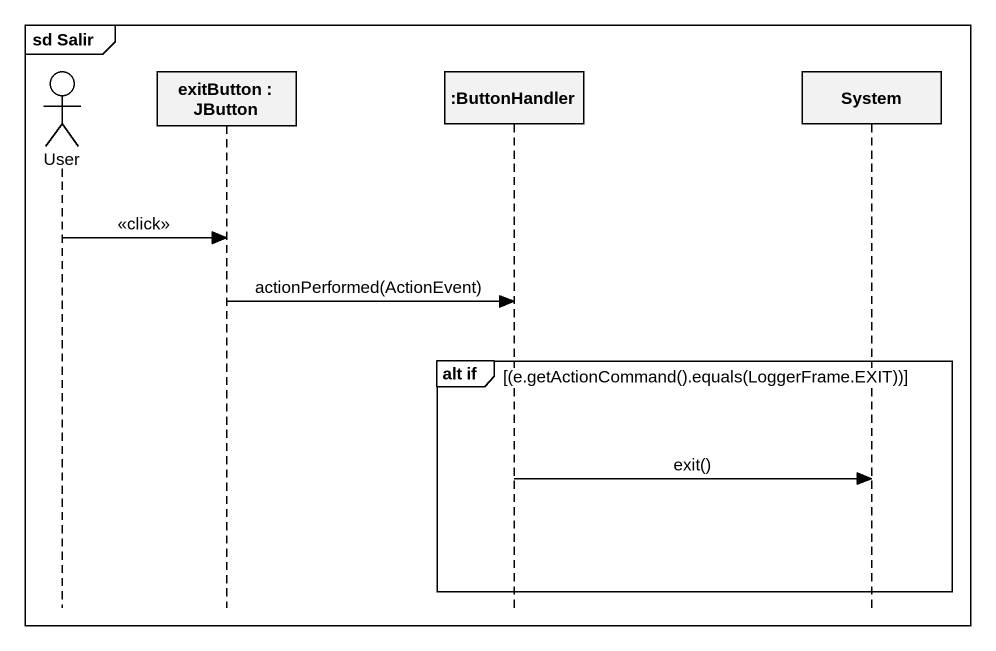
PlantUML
@startuml
mainframe sd Salir
hide footbox
actor User
participant "exitButton : JButton" as exitButton
participant ":ButtonHandler" as ButtonHandler
participant System

User -> exitButton : <<click>>
exitButton -> ButtonHandler : actionPerformed(ActionEvent)
group alt if [(e.getActionCommand().equals(LoggerFrame.EXIT))]
  ButtonHandler -> System : exit()
end
@enduml
